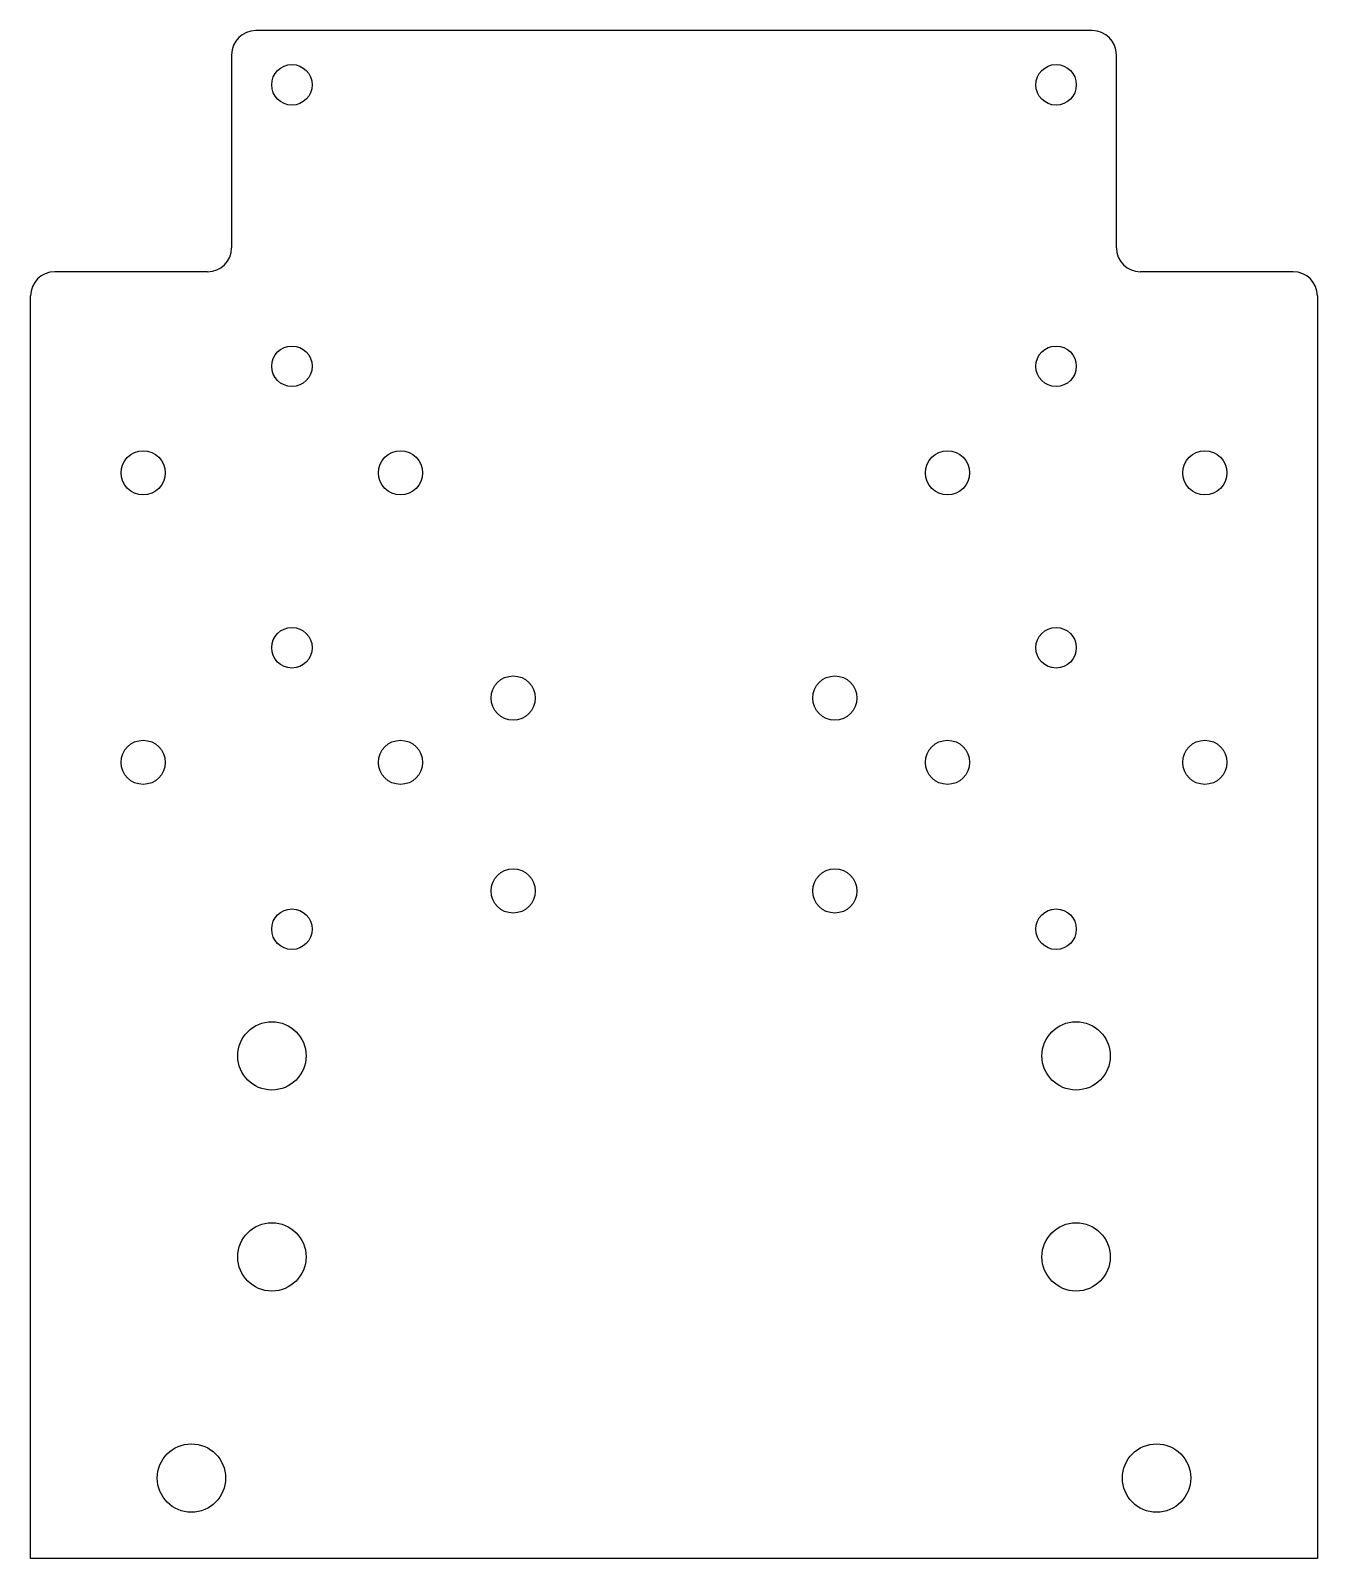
# Model space of a CAD drawing. Header units: millimetres. Extents: x -80 to 80, y -100 to 90.
import ezdxf

# ---------------------------------------------------------------- set-up
doc = ezdxf.new("R2010")
doc.units = ezdxf.units.MM

msp = doc.modelspace()

# ---------------------------------------------------------------- linework, layer by layer
for p, q in [((52, 90), (-52, 90)), ((-55, 87), (-55, 63)), ((55, 63), (55, 87)), ((-58, 60), (-77, 60)), ((77, 60), (58, 60)), ((-80, -100), (-80, 57)), ((80, 57), (80, -100)), ((80, -100), (-80, -100))]:
    msp.add_line(p, q)
for centre, radius in [((-47.5, 83.25), 2.52), ((47.5, 83.25), 2.52), ((-47.5, 48.25), 2.52), ((47.5, 48.25), 2.52), ((-66, 35), 2.75), ((-34, 35), 2.75), ((34, 35), 2.75), ((66, 35), 2.75), ((-47.5, 13.25), 2.52), ((47.5, 13.25), 2.52), ((-20, 7), 2.75), ((20, 7), 2.75), ((-66, -1), 2.75), ((-34, -1), 2.75), ((34, -1), 2.75), ((66, -1), 2.75), ((-20, -17), 2.75), ((20, -17), 2.75), ((-47.5, -21.75), 2.52), ((47.5, -21.75), 2.52), ((-50, -37.5), 4.25), ((50, -37.5), 4.25), ((-50, -62.5), 4.25), ((50, -62.5), 4.25), ((-60, -90), 4.25), ((60, -90), 4.25)]:
    msp.add_circle(centre, radius)
for centre, start, end in [((-52, 87), 90, 180), ((52, 87), 0, 90), ((-58, 63), -90, 0), ((58, 63), 180, -90), ((-77, 57), 90, -180), ((77, 57), 0, 90)]:
    msp.add_arc(centre, 3, start, end)

doc.saveas('drawing.dxf')
